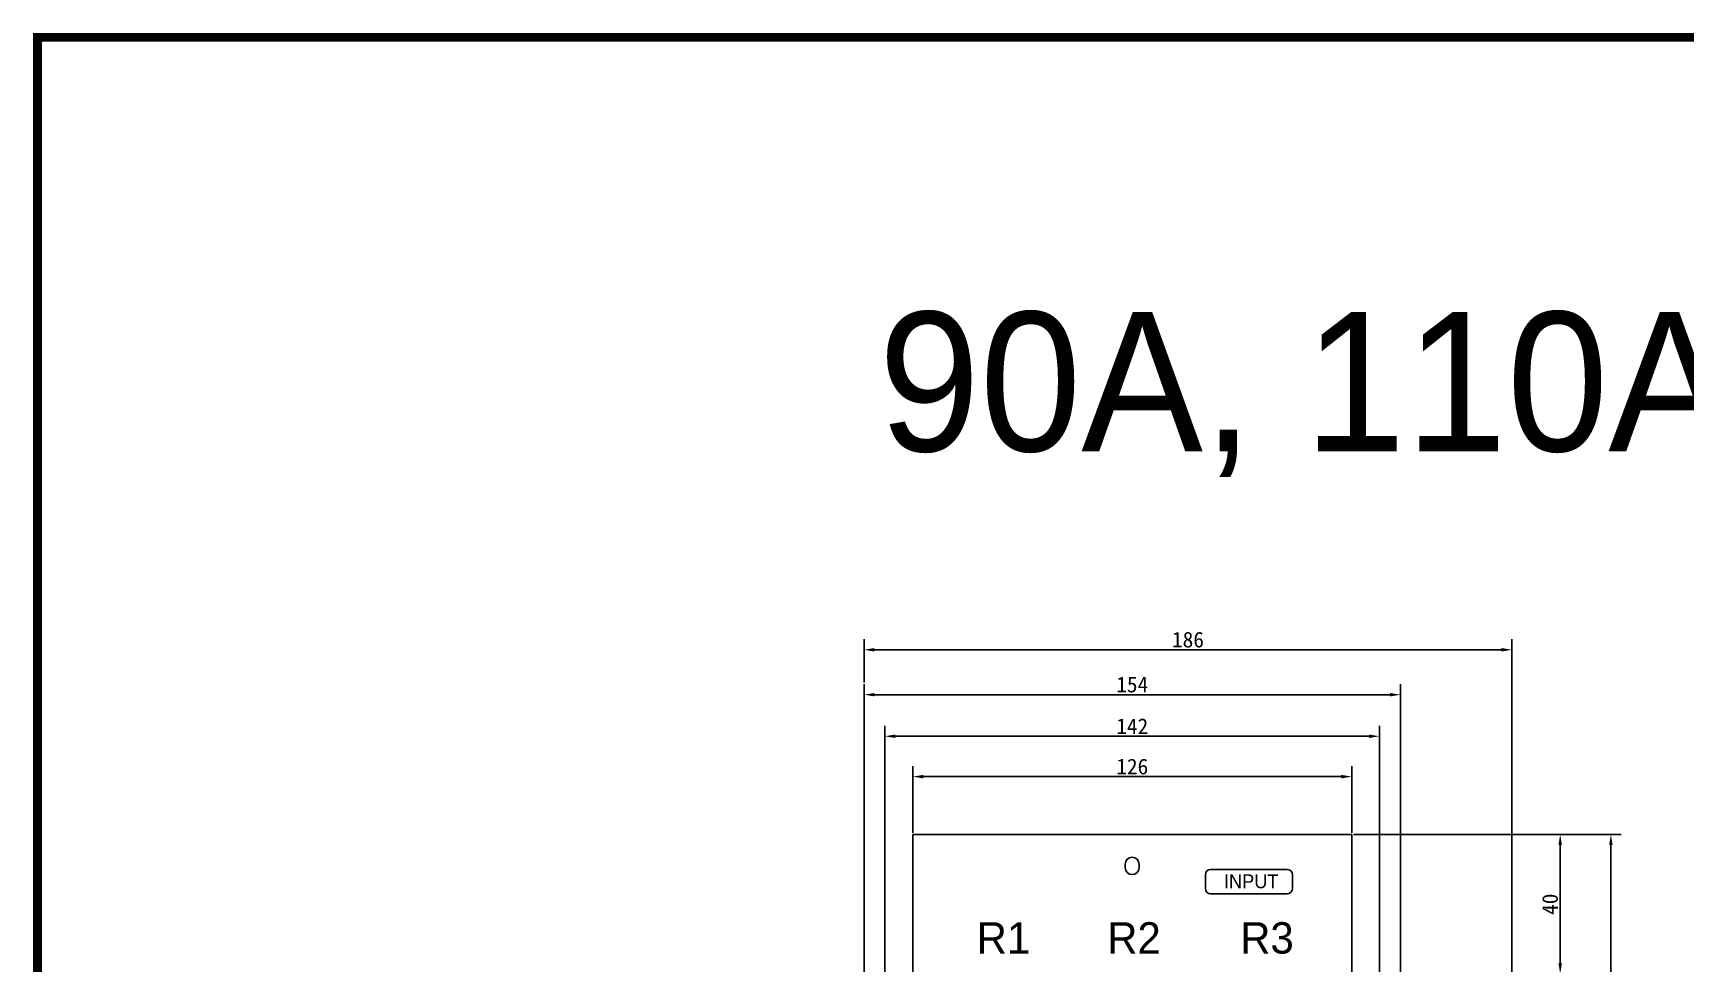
# Model space of a CAD drawing. Header units: millimetres. Extents: x 509 to 2769, y 363 to 1089.
# Drawn here: x 1733.7 to 2208.2, y 821.4 to 1088.7 of the extents above; entities that cross this region are included whole.
import ezdxf

# ---------------------------------------------------------------- set-up
doc = ezdxf.new("R2010")
doc.units = ezdxf.units.MM
doc.layers.add('CASE COVER', color=7, linetype='Continuous')
doc.dimstyles.new('ISO-25', dxfattribs={"dimtxt": 4.5, "dimasz": 3, "dimexe": 3, "dimexo": 0.5, "dimtad": 1, "dimtxsty": 'Standard', "dimcen": 2.5, "dimclrd": 6, "dimclre": 6, "dimclrt": 1, "dimadec": 0, "dimazin": 0, "dimtfac": 1, "dimtmove": 0, "dimatfit": 3, "dimfxl": 3, "dimarcsym": 0})

# ---------------------------------------------------------------- blocks, each defined once
blk = doc.blocks.new('*D19')
at = {"color": 6, "lineweight": -2, "transparency": 16777216}
for p, q in [((2112.75, 858.55), (2189.65, 858.55)), ((2186.65, 855.55), (2186.65, 531.55)), ((2124.75, 528.55), (2189.65, 528.55))]:
    blk.add_line(p, q, dxfattribs=at)
at = {"color": 6, "transparency": 16777216}
for points in [[(2186.15, 855.55), (2187.15, 855.55), (2186.65, 858.55)], [(2186.15, 531.55), (2187.15, 531.55), (2186.65, 528.55)]]:
    blk.add_solid(points, dxfattribs=at)
at = {"layer": 'Defpoints', "color": 0, "transparency": 16777216}
for p in [(2112.25, 858.55), (2124.25, 528.55), (2186.65, 528.55)]:
    blk.add_point(p, dxfattribs=at)
at = {"color": 1, "transparency": 16777216, "insert": (2183.77, 693.55), "char_height": 4.5, "attachment_point": 5, "rotation": 90}
blk.add_mtext('330', dxfattribs=at)
blk = doc.blocks.new('*D20')
at = {"color": 6, "lineweight": -2, "transparency": 16777216}
for p, q in [((2112.75, 858.55), (2175.1, 858.55)), ((2172.1, 855.55), (2172.1, 821.55)), ((2124.75, 818.55), (2175.1, 818.55))]:
    blk.add_line(p, q, dxfattribs=at)
at = {"color": 6, "transparency": 16777216}
for points in [[(2171.6, 855.55), (2172.6, 855.55), (2172.1, 858.55)], [(2171.6, 821.55), (2172.6, 821.55), (2172.1, 818.55)]]:
    blk.add_solid(points, dxfattribs=at)
at = {"layer": 'Defpoints', "color": 0, "transparency": 16777216}
for p in [(2112.25, 858.55), (2124.25, 818.55), (2172.1, 818.55)]:
    blk.add_point(p, dxfattribs=at)
at = {"color": 1, "transparency": 16777216, "insert": (2169.22, 838.55), "char_height": 4.5, "attachment_point": 5, "rotation": 90}
blk.add_mtext('40', dxfattribs=at)
blk = doc.blocks.new('*D26')
at = {"color": 6, "lineweight": -2, "transparency": 16777216}
for p, q in [((1986.25, 859.05), (1986.25, 878.18)), ((2112.25, 859.05), (2112.25, 878.18)), ((1989.25, 875.18), (2109.25, 875.18))]:
    blk.add_line(p, q, dxfattribs=at)
at = {"color": 6, "transparency": 16777216}
for points in [[(1989.25, 875.68), (1989.25, 874.68), (1986.25, 875.18)], [(2109.25, 875.68), (2109.25, 874.68), (2112.25, 875.18)]]:
    blk.add_solid(points, dxfattribs=at)
at = {"layer": 'Defpoints', "color": 0, "transparency": 16777216}
for p in [(2112.25, 875.18), (1986.25, 858.55), (2112.25, 858.55)]:
    blk.add_point(p, dxfattribs=at)
at = {"color": 1, "transparency": 16777216, "insert": (2049.25, 878.06), "char_height": 4.5, "attachment_point": 5}
blk.add_mtext('126', dxfattribs=at)
blk = doc.blocks.new('*D27')
at = {"color": 6, "lineweight": -2, "transparency": 16777216}
for p, q in [((1978.25, 794.05), (1978.25, 889.78)), ((2120.25, 794.05), (2120.25, 889.78)), ((1981.25, 886.78), (2117.25, 886.78))]:
    blk.add_line(p, q, dxfattribs=at)
at = {"color": 6, "transparency": 16777216}
for points in [[(1981.25, 887.28), (1981.25, 886.28), (1978.25, 886.78)], [(2117.25, 887.28), (2117.25, 886.28), (2120.25, 886.78)]]:
    blk.add_solid(points, dxfattribs=at)
at = {"layer": 'Defpoints', "color": 0, "transparency": 16777216}
for p in [(2120.25, 886.78), (1978.25, 793.55), (2120.25, 793.55)]:
    blk.add_point(p, dxfattribs=at)
at = {"color": 1, "transparency": 16777216, "insert": (2049.25, 889.65), "char_height": 4.5, "attachment_point": 5}
blk.add_mtext('142', dxfattribs=at)
blk = doc.blocks.new('*D28')
at = {"color": 6, "lineweight": -2, "transparency": 16777216}
for p, q in [((1972.25, 817.05), (1972.25, 901.71)), ((2126.25, 817.05), (2126.25, 901.71)), ((1975.25, 898.71), (2123.25, 898.71))]:
    blk.add_line(p, q, dxfattribs=at)
at = {"color": 6, "transparency": 16777216}
for points in [[(1975.25, 899.21), (1975.25, 898.21), (1972.25, 898.71)], [(2123.25, 899.21), (2123.25, 898.21), (2126.25, 898.71)]]:
    blk.add_solid(points, dxfattribs=at)
at = {"layer": 'Defpoints', "color": 0, "transparency": 16777216}
for p in [(2126.25, 898.71), (1972.25, 816.55), (2126.25, 816.55)]:
    blk.add_point(p, dxfattribs=at)
at = {"color": 1, "transparency": 16777216, "insert": (2049.25, 901.59), "char_height": 4.5, "attachment_point": 5}
blk.add_mtext('154', dxfattribs=at)
blk = doc.blocks.new('*D29')
at = {"color": 6, "lineweight": -2, "transparency": 16777216}
for p, q in [((1972.25, 902.21), (1972.25, 914.61)), ((1975.25, 911.61), (2155.25, 911.61)), ((2158.25, 765.55), (2158.25, 914.61))]:
    blk.add_line(p, q, dxfattribs=at)
at = {"color": 6, "transparency": 16777216}
for points in [[(1975.25, 912.11), (1975.25, 911.11), (1972.25, 911.61)], [(2155.25, 912.11), (2155.25, 911.11), (2158.25, 911.61)]]:
    blk.add_solid(points, dxfattribs=at)
at = {"layer": 'Defpoints', "color": 0, "transparency": 16777216}
for p in [(2158.25, 911.61), (1972.25, 901.71), (2158.25, 765.05)]:
    blk.add_point(p, dxfattribs=at)
at = {"color": 1, "transparency": 16777216, "insert": (2065.25, 914.49), "char_height": 4.5, "attachment_point": 5}
blk.add_mtext('186', dxfattribs=at)

msp = doc.modelspace()

# ---------------------------------------------------------------- linework, layer by layer
at = {"color": 5, "const_width": 2.52}
msp.add_lwpolyline([(1734.971, 364.19), (2768.171, 364.19), (2768.171, 1087.43), (1734.971, 1087.43), (1734.971, 364.19)], dxfattribs=at)
at = {"layer": 'CASE COVER', "color": 0}
for p, q in [((2112.247, 858.549), (1986.247, 858.549)), ((1986.247, 858.549), (1986.247, 528.549)), ((2112.247, 858.549), (2112.247, 528.549)), ((2047.247, 850.049), (2047.247, 849.049)), ((2051.247, 850.049), (2051.247, 849.049)), ((2070.247, 847.049), (2070.247, 843.049)), ((2093.747, 848.549), (2071.747, 848.549)), ((2095.247, 847.049), (2095.247, 843.049)), ((2093.747, 841.549), (2071.747, 841.549))]:
    msp.add_line(p, q, dxfattribs=at)
for centre, radius, start, end in [((2049.247, 850.049), 2, 0, 180), ((2049.247, 849.049), 2, 180, 0), ((2071.747, 847.049), 1.5, 90, 180), ((2093.747, 847.049), 1.5, 0, 90), ((2071.747, 843.049), 1.5, 180, 270), ((2093.747, 843.049), 1.5, 270, 0)]:
    msp.add_arc(centre, radius, start, end, dxfattribs=at)

# ---------------------------------------------------------------- texts
at = {"attachment_point": 1}
for s, insert, char_height, width in [('{\\fGulim|b0|i0|c129|p50;90A, 110A, 130A, 160A}', (1976.425, 1008.62), 40, 657.7894), ('{\\fGulim|b0|i0|c129|p50;INPUT}', (2075.548, 847.134), 4, 18.90837), ('{\\fHeadline R|b0|i0|c129|p18;R1}', (2004.584, 833.377), 9, 13.79715), ('{\\fHeadline R|b0|i0|c129|p18;R2}', (2042.058, 833.377), 9, 13.79715), ('{\\fHeadline R|b0|i0|c129|p18;R3}', (2080.24, 833.377), 9, 13.79715)]:
    msp.add_mtext(s, dxfattribs=dict(at, insert=insert, char_height=char_height, width=width))

# ---------------------------------------------------------------- dimensions: what is measured, and where the dimension line sits
for base, p1, p2, picture, middle in [((2158.245, 911.614), (1972.247, 901.711), (2158.245, 765.048), '*D29', (2065.246, 914.489)), ((2126.247, 898.711), (1972.247, 816.547), (2126.247, 816.547), '*D28', (2049.247, 901.586)), ((2120.247, 886.777), (1978.247, 793.547), (2120.247, 793.547), '*D27', (2049.247, 889.652)), ((2112.247, 875.18), (1986.247, 858.549), (2112.247, 858.549), '*D26', (2049.247, 878.055))]:
    dim = msp.add_linear_dim(base=base, p1=p1, p2=p2, dimstyle='ISO-25')
    dim.commit()
    dim.dimension.update_dxf_attribs({"geometry": picture, "text_midpoint": middle})
at = {"color": 7}
dim = msp.add_linear_dim(base=(2186.645, 528.549), p1=(2112.247, 858.549), p2=(2124.247, 528.549), angle=90, dimstyle='ISO-25', dxfattribs=at)
dim.commit()
dim.dimension.update_dxf_attribs({"geometry": '*D19', "text_midpoint": (2183.77, 693.549)})
dim = msp.add_linear_dim(base=(2172.098, 818.547), p1=(2112.247, 858.549), p2=(2124.247, 818.547), angle=90, dimstyle='ISO-25')
dim.commit()
dim.dimension.update_dxf_attribs({"geometry": '*D20', "text_midpoint": (2169.223, 838.548)})

doc.saveas('drawing.dxf')
